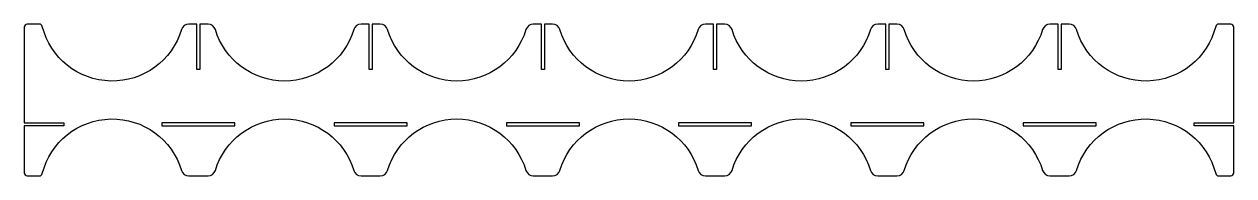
# Model space of a CAD drawing. Header units: metres. Extents: x 41 to 837, y 586 to 686.
import ezdxf

# ---------------------------------------------------------------- set-up
doc = ezdxf.new("R2010")
doc.units = ezdxf.units.M

msp = doc.modelspace()

# ---------------------------------------------------------------- linework, layer by layer
at = {"layer": 'InnerContour', "color": 2}
for points in [[(180.07, 619.08), (180.07, 621.08), (132.07, 621.08), (132.07, 619.08)], [(293.41, 621.08), (245.41, 621.08), (245.41, 619.08), (293.41, 619.08)], [(406.74, 621.08), (358.74, 621.08), (358.74, 619.08), (406.74, 619.08)], [(520.07, 621.08), (472.07, 621.08), (472.07, 619.08), (520.07, 619.08)], [(633.41, 621.08), (585.41, 621.08), (585.41, 619.08), (633.41, 619.08)], [(746.74, 621.08), (698.74, 621.08), (698.74, 619.08), (746.74, 619.08)]]:
    msp.add_lwpolyline(points, close=True, dxfattribs=at)
at = {"layer": 'OuterContour', "color": 3}
msp.add_lwpolyline([(155.07, 686.08), (149.72, 686.08, 0.331679), (144.93, 682.51, -0.76296), (53.32, 684.57, 0.344183), (51.38, 686.08), (43.41, 686.08, 0.414214), (41.41, 684.08), (41.41, 621.08), (67.41, 621.08), (67.41, 619.08), (41.41, 619.08), (41.41, 588.08, 0.414214), (43.41, 586.08), (51.38, 586.08, 0.344183), (53.32, 587.6, -0.76296), (144.93, 589.65, 0.331679), (149.72, 586.08), (162.43, 586.08, 0.331679), (167.22, 589.65, -0.745356), (258.26, 589.65, 0.331679), (263.05, 586.08), (275.76, 586.08, 0.331679), (280.55, 589.65, -0.745356), (371.59, 589.65, 0.331679), (376.38, 586.08), (389.1, 586.08, 0.331679), (393.89, 589.65, -0.745356), (484.93, 589.65, 0.331679), (489.72, 586.08), (502.43, 586.08, 0.331679), (507.22, 589.65, -0.745356), (598.26, 589.65, 0.331679), (603.05, 586.08), (615.76, 586.08, 0.331679), (620.55, 589.65, -0.745356), (711.59, 589.65, 0.331679), (716.38, 586.08), (729.1, 586.08, 0.331679), (733.89, 589.65, -0.76296), (825.49, 587.6, 0.344183), (827.43, 586.08), (835.41, 586.08, 0.414214), (837.41, 588.08), (837.41, 619.08), (811.41, 619.08), (811.41, 621.08), (837.41, 621.08), (837.41, 684.08, 0.414214), (835.41, 686.08), (827.43, 686.08, 0.344183), (825.49, 684.57, -0.76296), (733.89, 682.51, 0.331679), (729.1, 686.08), (723.74, 686.08), (723.74, 656.08), (721.74, 656.08), (721.74, 686.08), (716.38, 686.08, 0.331679), (711.59, 682.51, -0.745356), (620.55, 682.51, 0.331679), (615.76, 686.08), (610.41, 686.08), (610.41, 656.08), (608.41, 656.08), (608.41, 686.08), (603.05, 686.08, 0.331679), (598.26, 682.51, -0.745356), (507.22, 682.51, 0.331679), (502.43, 686.08), (497.07, 686.08), (497.07, 656.08), (495.07, 656.08), (495.07, 686.08), (489.72, 686.08, 0.331679), (484.93, 682.51, -0.745356), (393.89, 682.51, 0.331679), (389.1, 686.08), (383.74, 686.08), (383.74, 656.08), (381.74, 656.08), (381.74, 686.08), (376.38, 686.08, 0.331679), (371.59, 682.51, -0.745356), (280.55, 682.51, 0.331679), (275.76, 686.08), (270.41, 686.08), (270.41, 656.08), (268.41, 656.08), (268.41, 686.08), (263.05, 686.08, 0.331679), (258.26, 682.51, -0.745356), (167.22, 682.51, 0.331679), (162.43, 686.08), (157.07, 686.08), (157.07, 656.08), (155.07, 656.08)], format="xyb", close=True, dxfattribs=at)

doc.saveas('drawing.dxf')
